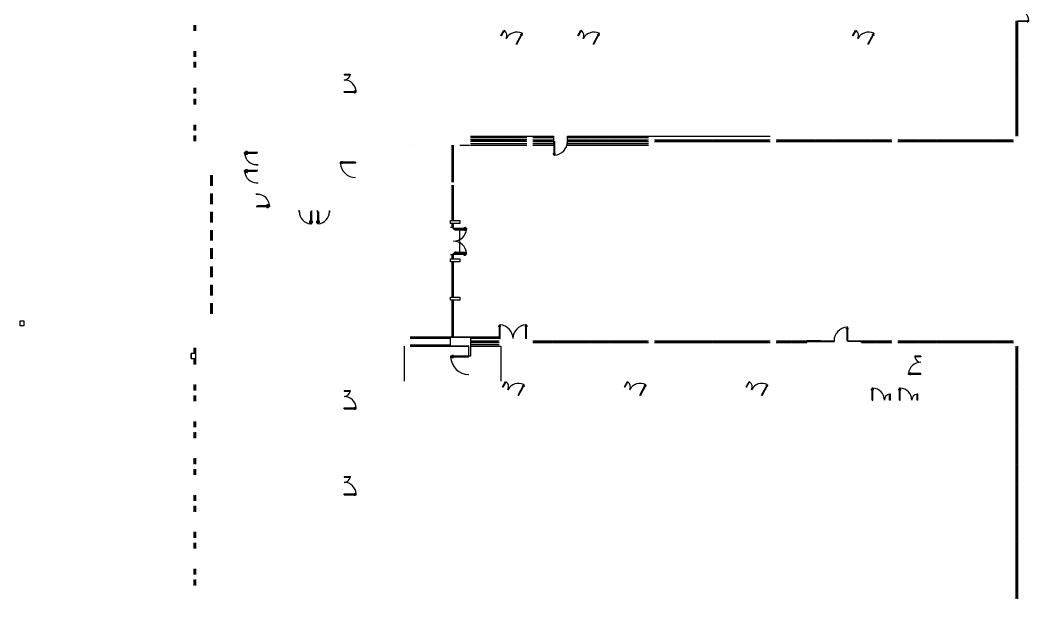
# Model space of a CAD drawing. Header units: millimetres. Extents: x 17501 to 162767, y 66837 to 324015.
# Drawn here: x 95701 to 161987, y 114437 to 152460 of the extents above; entities that cross this region are included whole.
import ezdxf
from ezdxf.lldxf.tags import DXFTag

# ---------------------------------------------------------------- set-up
doc = ezdxf.new("R2010")
doc.units = ezdxf.units.MM
doc.linetypes.add('CONTINUA', pattern=[0])
for name, color, linetype in [('AreaInformatica', 7, 'Continuous'), ('MURI', 7, 'Continuous'), ('serramenti', 4, 'Continuous'), ('Serramenti-Interni', 4, 'Continuous')]:
    doc.layers.add(name, color=color, linetype=linetype)
tags = doc.linetypes.add('NASCOSTA2', pattern=[0.1875, 0.125, -0.0625]).pattern_tags.tags
tags[6:7] = [DXFTag(74, 4), DXFTag(75, 0), DXFTag(340, '0'), DXFTag(46, 0.0), DXFTag(50, 0.0), DXFTag(44, 0.0), DXFTag(45, 0.0)]
tags[4:5] = [DXFTag(74, 4), DXFTag(75, 0), DXFTag(340, '0'), DXFTag(46, 0.0), DXFTag(50, 0.0), DXFTag(44, 0.0), DXFTag(45, 0.0)]

# ---------------------------------------------------------------- blocks, each defined once
blk = doc.blocks.new('porta 85-flat-1')
at = {"layer": 'serramenti', "transparency": 33554687}
for p, q in [((0, 840), (0, 890)), ((60, 840), (0, 840)), ((60, 840), (60, 890)), ((60, 50), (0, 50)), ((0, 50), (0, 0)), ((60, 110), (850, 110)), ((60, 50), (60, 110)), ((60, 50), (850, 50)), ((60, 50), (850, 50)), ((60, 50), (60, 0)), ((676, 170), (766, 170)), ((676, 150), (766, 150)), ((676, 10), (766, 10)), ((776, 110), (776, 140)), ((776, 50), (776, 20)), ((795, 110), (795, 140)), ((795, 50), (795, 20)), ((850, 110), (850, 50)), ((676, -10), (766, -10))]:
    blk.add_line(p, q, dxfattribs=at)
at = {"layer": 'serramenti', "linetype": 'NASCOSTA2', "transparency": 33554687}
blk.add_arc((60, 50), 790, 4.35577, 90, dxfattribs=at)
at = {"layer": 'serramenti', "transparency": 33554687}
for centre, radius, start, end in [((676, 160), 10, 90, 270), ((676, 0), 10, 90, 270), ((766, 140), 30, 0, 90), ((766, 140), 10, 0, 90), ((766, 20), 10, 270, 0), ((766, 20), 30, 270, 0)]:
    blk.add_arc(centre, radius, start, end, dxfattribs=at)
blk = doc.blocks.new('porta 85-flat-2')
at = {"layer": 'serramenti', "transparency": 33554687}
for p, q in [((-676, 10), (-766, 10)), ((-60, -50), (-60, 0)), ((0, -50), (0, 0)), ((-60, -50), (-850, -50)), ((-60, -50), (-850, -50)), ((-850, -110), (-850, -50)), ((-60, -110), (-850, -110)), ((-795, -50), (-795, -20)), ((-795, -110), (-795, -140)), ((-776, -50), (-776, -20)), ((-776, -110), (-776, -140)), ((-676, -10), (-766, -10)), ((-676, -150), (-766, -150)), ((-676, -170), (-766, -170)), ((-60, -50), (-60, -110)), ((-60, -50), (0, -50)), ((-60, -840), (0, -840)), ((-60, -840), (-60, -890)), ((0, -840), (0, -890))]:
    blk.add_line(p, q, dxfattribs=at)
for centre, radius, start, end in [((-766, -20), 30, 90, 180), ((-676, 0), 10, 270, 90), ((-766, -140), 30, 180, 270), ((-766, -20), 10, 90, 180), ((-766, -140), 10, 180, 270), ((-676, -160), 10, 270, 90)]:
    blk.add_arc(centre, radius, start, end, dxfattribs=at)
at = {"layer": 'serramenti', "linetype": 'NASCOSTA2', "transparency": 33554687}
blk.add_arc((-60, -50), 790, 184.35577, 270, dxfattribs=at)
blk = doc.blocks.new('porta 85-flat-3')
at = {"layer": 'serramenti', "transparency": 33554687}
for p, q in [((-676, 10), (-766, 10)), ((-60, -50), (-60, 0)), ((0, -50), (0, 0)), ((-60, -50), (-850, -50)), ((-60, -50), (-850, -50)), ((-850, -110), (-850, -50)), ((-60, -110), (-850, -110)), ((-795, -50), (-795, -20)), ((-795, -110), (-795, -140)), ((-776, -50), (-776, -20)), ((-776, -110), (-776, -140)), ((-676, -10), (-766, -10)), ((-676, -150), (-766, -150)), ((-676, -170), (-766, -170)), ((-60, -50), (-60, -110)), ((-60, -50), (0, -50)), ((-60, -840), (0, -840)), ((-60, -840), (-60, -890)), ((0, -840), (0, -890))]:
    blk.add_line(p, q, dxfattribs=at)
for centre, radius, start, end in [((-766, -20), 30, 90, 180), ((-676, 0), 10, 270, 90), ((-766, -140), 30, 180, 270), ((-766, -20), 10, 90, 180), ((-766, -140), 10, 180, 270), ((-676, -160), 10, 270, 90)]:
    blk.add_arc(centre, radius, start, end, dxfattribs=at)
at = {"layer": 'serramenti', "linetype": 'NASCOSTA2', "transparency": 33554687}
blk.add_arc((-60, -50), 790, 184.35577, 270, dxfattribs=at)
blk = doc.blocks.new('porta 85-flat-4')
at = {"layer": 'serramenti', "transparency": 33554687}
for p, q in [((50, 0), (0, 0)), ((50, -60), (50, 0)), ((840, 0), (890, 0)), ((840, -60), (840, 0)), ((50, -60), (0, -60)), ((50, -60), (50, -850)), ((50, -60), (50, -850)), ((50, -60), (110, -60)), ((110, -60), (110, -850)), ((840, -60), (890, -60)), ((-10, -676), (-10, -766)), ((10, -676), (10, -766)), ((50, -776), (20, -776)), ((50, -795), (20, -795)), ((110, -850), (50, -850)), ((110, -776), (140, -776)), ((110, -795), (140, -795)), ((150, -676), (150, -766)), ((170, -676), (170, -766))]:
    blk.add_line(p, q, dxfattribs=at)
at = {"layer": 'serramenti', "linetype": 'NASCOSTA2', "transparency": 33554687}
blk.add_arc((50, -60), 790, 274.35577, 0, dxfattribs=at)
at = {"layer": 'serramenti', "transparency": 33554687}
for centre, radius, start, end in [((0, -676), 10, 0, 180), ((20, -766), 30, 180, 270), ((20, -766), 10, 180, 270), ((140, -766), 10, 270, 0), ((140, -766), 30, 270, 0), ((160, -676), 10, 0, 180)]:
    blk.add_arc(centre, radius, start, end, dxfattribs=at)
blk = doc.blocks.new('porta 85-flat-5')
at = {"layer": 'serramenti', "transparency": 33554687}
for p, q in [((-840, 0), (-890, 0)), ((-840, -60), (-840, 0)), ((-50, -60), (-50, 0)), ((-50, 0), (0, 0)), ((-840, -60), (-890, -60)), ((-110, -60), (-110, -850)), ((-50, -60), (-110, -60)), ((-50, -60), (-50, -850)), ((-50, -60), (-50, -850)), ((-50, -60), (0, -60)), ((-170, -676), (-170, -766)), ((-150, -676), (-150, -766)), ((-110, -776), (-140, -776)), ((-110, -795), (-140, -795)), ((-110, -850), (-50, -850)), ((-50, -776), (-20, -776)), ((-50, -795), (-20, -795)), ((-10, -676), (-10, -766)), ((10, -676), (10, -766))]:
    blk.add_line(p, q, dxfattribs=at)
at = {"layer": 'serramenti', "linetype": 'NASCOSTA2', "transparency": 33554687}
blk.add_arc((-50, -60), 790, 180, 265.64423, dxfattribs=at)
at = {"layer": 'serramenti', "transparency": 33554687}
for centre, radius, start, end in [((-160, -676), 10, 0, 180), ((-140, -766), 30, 180, 270), ((-140, -766), 10, 180, 270), ((-20, -766), 10, 270, 0), ((-20, -766), 30, 270, 0), ((0, -676), 10, 0, 180)]:
    blk.add_arc(centre, radius, start, end, dxfattribs=at)
blk = doc.blocks.new('porta 120 lab-flat-5')
at = {"layer": 'Serramenti-Interni', "transparency": 33554687}
for p, q in [((-1054, 578), (-856, 925)), ((-1019, 558), (-821, 905)), ((-856, 925), (-821, 905)), ((-37, 20), (342, 725)), ((-1, 2), (377, 707)), ((260, 634), (289, 688)), ((314, 674), (289, 688)), ((377, 707), (342, 725)), ((-1, 2), (-37, 20)), ((346, 587), (375, 642)), ((375, 642), (349, 655))]:
    blk.add_line(p, q, dxfattribs=at)
at = {"layer": 'Serramenti-Interni', "linetype": 'Continuous', "transparency": 33554687}
blk.add_line((-1019, 558), (-1054, 578), dxfattribs=at)
blk.add_arc((-1054, 578), 400, 331.24238, 54.51375, dxfattribs=at)
at = {"layer": 'Serramenti-Interni', "transparency": 33554687}
blk.add_arc((0, 0), 802, 64.78599, 151.73791, dxfattribs=at)
blk = doc.blocks.new('porta 120 lab-flat-6')
at = {"layer": 'Serramenti-Interni', "transparency": 33554687}
for p, q in [((-1054, 578), (-856, 925)), ((-1019, 558), (-821, 905)), ((-856, 925), (-821, 905)), ((-37, 20), (342, 725)), ((-1, 2), (377, 707)), ((260, 634), (289, 688)), ((314, 674), (289, 688)), ((377, 707), (342, 725)), ((-1, 2), (-37, 20)), ((346, 587), (375, 642)), ((375, 642), (349, 655))]:
    blk.add_line(p, q, dxfattribs=at)
at = {"layer": 'Serramenti-Interni', "linetype": 'Continuous', "transparency": 33554687}
blk.add_line((-1019, 558), (-1054, 578), dxfattribs=at)
blk.add_arc((-1054, 578), 400, 331.24238, 54.51375, dxfattribs=at)
at = {"layer": 'Serramenti-Interni', "transparency": 33554687}
blk.add_arc((0, 0), 802, 64.78599, 151.73791, dxfattribs=at)
blk = doc.blocks.new('porta 120 lab-flat-7')
at = {"layer": 'Serramenti-Interni', "transparency": 33554687}
for p, q in [((-1054, 578), (-856, 925)), ((-1019, 558), (-821, 905)), ((-856, 925), (-821, 905)), ((-37, 20), (342, 725)), ((-1, 2), (377, 707)), ((260, 634), (289, 688)), ((314, 674), (289, 688)), ((377, 707), (342, 725)), ((-1, 2), (-37, 20)), ((346, 587), (375, 642)), ((375, 642), (349, 655))]:
    blk.add_line(p, q, dxfattribs=at)
at = {"layer": 'Serramenti-Interni', "linetype": 'Continuous', "transparency": 33554687}
blk.add_line((-1019, 558), (-1054, 578), dxfattribs=at)
blk.add_arc((-1054, 578), 400, 331.24238, 54.51375, dxfattribs=at)
at = {"layer": 'Serramenti-Interni', "transparency": 33554687}
blk.add_arc((0, 0), 802, 64.78599, 151.73791, dxfattribs=at)
blk = doc.blocks.new('porta 180-flat-2')
at = {"layer": 'serramenti', "transparency": 33554687}
for p, q in [((-60, -50), (-60, 0)), ((0, -50), (0, 0)), ((679, 10), (769, 10)), ((0, -50), (-60, -50)), ((0, -50), (850, -50)), ((0, -50), (850, -50)), ((0, -50), (0, -110)), ((0, -110), (850, -110)), ((64, -110), (64, -140)), ((84, -110), (84, -140)), ((184, -150), (94, -150)), ((184, -170), (94, -170)), ((679, -150), (184, -150)), ((679, -170), (184, -170)), ((679, -10), (769, -10)), ((679, -150), (769, -150)), ((679, -170), (769, -170)), ((779, -50), (779, -20)), ((779, -110), (779, -140)), ((798, -50), (798, -20)), ((798, -110), (798, -140)), ((850, -50), (850, -110)), ((-60, -1750), (-60, -1800)), ((0, -1750), (-60, -1750)), ((0, -1690), (850, -1690)), ((0, -1750), (0, -1690)), ((0, -1750), (850, -1750)), ((0, -1750), (0, -1800)), ((0, -1750), (850, -1750)), ((52, -1690), (52, -1660)), ((71, -1690), (71, -1660)), ((171, -1630), (81, -1630)), ((171, -1650), (81, -1650)), ((171, -1630), (769, -1630)), ((171, -1650), (769, -1650)), ((679, -1790), (769, -1790)), ((679, -1810), (769, -1810)), ((779, -1690), (779, -1660)), ((779, -1750), (779, -1780)), ((798, -1690), (798, -1660)), ((798, -1750), (798, -1780)), ((850, -1750), (850, -1690))]:
    blk.add_line(p, q, dxfattribs=at)
for centre, radius, start, end in [((679, 0), 10, 90, 270), ((769, -20), 30, 0, 90), ((94, -140), 30, 180, 270), ((94, -140), 10, 180, 270), ((769, -20), 10, 0, 90), ((769, -140), 30, 270, 0), ((769, -140), 10, 270, 0), ((81, -1660), 30, 90, 180), ((81, -1660), 10, 90, 180), ((679, -1800), 10, 90, 270), ((769, -1660), 30, 0, 90), ((769, -1660), 10, 0, 90), ((769, -1780), 10, 270, 0), ((769, -1780), 30, 270, 0)]:
    blk.add_arc(centre, radius, start, end, dxfattribs=at)
at = {"layer": 'serramenti', "linetype": 'NASCOSTA2', "transparency": 33554687}
for centre, start, end in [((0, -50), 270, 355.95223), ((0, -1750), 4.04777, 90)]:
    blk.add_arc(centre, 850, start, end, dxfattribs=at)
blk = doc.blocks.new('porta 120 2 ante-flat-1')
at = {"layer": 'Serramenti-Interni', "transparency": 33554687}
for p, q in [((-36, 654), (-36, 731)), ((-36, 731), (0, 731)), ((0, 804), (50, 804)), ((0, 0), (0, 804)), ((50, 0), (50, 804)), ((50, 731), (86, 731)), ((86, 654), (86, 731)), ((0, 0), (50, 0)), ((1150, 0), (1150, 398)), ((1200, 0), (1150, 0)), ((1200, 0), (1200, 398))]:
    blk.add_line(p, q, dxfattribs=at)
at = {"layer": 'Serramenti-Interni', "linetype": 'Continuous', "transparency": 33554687}
blk.add_line((1200, 398), (1150, 398), dxfattribs=at)
for centre, radius, start, end in [((0, 0), 804, 0, 86.43263), ((1202, 0), 398, 97.47547, 179.9828)]:
    blk.add_arc(centre, radius, start, end, dxfattribs=at)
blk = doc.blocks.new('porta 120 2 ante-flat-2')
at = {"layer": 'Serramenti-Interni', "transparency": 33554687}
for p, q in [((-36, 654), (-36, 731)), ((-36, 731), (0, 731)), ((0, 804), (50, 804)), ((0, 0), (0, 804)), ((50, 0), (50, 804)), ((50, 731), (86, 731)), ((86, 654), (86, 731)), ((0, 0), (50, 0)), ((1150, 0), (1150, 398)), ((1200, 0), (1150, 0)), ((1200, 0), (1200, 398))]:
    blk.add_line(p, q, dxfattribs=at)
at = {"layer": 'Serramenti-Interni', "linetype": 'Continuous', "transparency": 33554687}
blk.add_line((1200, 398), (1150, 398), dxfattribs=at)
for centre, radius, start, end in [((0, 0), 804, 0, 86.43263), ((1202, 0), 398, 97.47547, 179.9828)]:
    blk.add_arc(centre, radius, start, end, dxfattribs=at)
blk = doc.blocks.new('porta 120 2 ante-flat-3')
at = {"layer": 'Serramenti-Interni', "transparency": 33554687}
for p, q in [((0, 1200), (-398, 1200)), ((0, 1150), (-398, 1150)), ((0, 1200), (0, 1150)), ((0, 50), (-804, 50)), ((-804, 0), (-804, 50)), ((0, 0), (-804, 0)), ((-654, 86), (-731, 86)), ((-731, 50), (-731, 86)), ((-731, -36), (-731, 0)), ((0, 0), (0, 50)), ((-654, -36), (-731, -36))]:
    blk.add_line(p, q, dxfattribs=at)
at = {"layer": 'Serramenti-Interni', "linetype": 'Continuous', "transparency": 33554687}
blk.add_line((-398, 1200), (-398, 1150), dxfattribs=at)
for centre, radius, start, end in [((0, 0), 804, 90, 176.43263), ((0, 1202), 398, 187.47547, 269.9828)]:
    blk.add_arc(centre, radius, start, end, dxfattribs=at)
blk = doc.blocks.new('porta 120 2 ante-flat-7')
at = {"layer": 'Serramenti-Interni', "transparency": 33554687}
for p, q in [((0, 1200), (398, 1200)), ((0, 1200), (0, 1150)), ((0, 1150), (398, 1150)), ((0, 50), (804, 50)), ((0, 0), (0, 50)), ((0, 0), (804, 0)), ((654, 86), (731, 86)), ((731, 50), (731, 86)), ((731, -36), (731, 0)), ((804, 0), (804, 50)), ((654, -36), (731, -36))]:
    blk.add_line(p, q, dxfattribs=at)
at = {"layer": 'Serramenti-Interni', "linetype": 'Continuous', "transparency": 33554687}
blk.add_line((398, 1200), (398, 1150), dxfattribs=at)
for centre, radius, start, end in [((0, 1202), 398, 270.0172, 352.52453), ((0, 0), 804, 3.56737, 90)]:
    blk.add_arc(centre, radius, start, end, dxfattribs=at)
blk = doc.blocks.new('porta 120 2 ante-flat-8')
at = {"layer": 'Serramenti-Interni', "transparency": 33554687}
for p, q in [((0, 1200), (398, 1200)), ((0, 1200), (0, 1150)), ((0, 1150), (398, 1150)), ((0, 50), (804, 50)), ((0, 0), (0, 50)), ((0, 0), (804, 0)), ((654, 86), (731, 86)), ((731, 50), (731, 86)), ((731, -36), (731, 0)), ((804, 0), (804, 50)), ((654, -36), (731, -36))]:
    blk.add_line(p, q, dxfattribs=at)
at = {"layer": 'Serramenti-Interni', "linetype": 'Continuous', "transparency": 33554687}
blk.add_line((398, 1200), (398, 1150), dxfattribs=at)
for centre, radius, start, end in [((0, 1202), 398, 270.0172, 352.52453), ((0, 0), 804, 3.56737, 90)]:
    blk.add_arc(centre, radius, start, end, dxfattribs=at)
blk = doc.blocks.new('porta 120 2 ante-flat-9')
at = {"layer": 'Serramenti-Interni', "transparency": 33554687}
for p, q in [((0, 1200), (398, 1200)), ((0, 1200), (0, 1150)), ((0, 1150), (398, 1150)), ((0, 50), (804, 50)), ((0, 0), (0, 50)), ((0, 0), (804, 0)), ((654, 86), (731, 86)), ((731, 50), (731, 86)), ((731, -36), (731, 0)), ((804, 0), (804, 50)), ((654, -36), (731, -36))]:
    blk.add_line(p, q, dxfattribs=at)
at = {"layer": 'Serramenti-Interni', "linetype": 'Continuous', "transparency": 33554687}
blk.add_line((398, 1200), (398, 1150), dxfattribs=at)
for centre, radius, start, end in [((0, 1202), 398, 270.0172, 352.52453), ((0, 0), 804, 3.56737, 90)]:
    blk.add_arc(centre, radius, start, end, dxfattribs=at)
blk = doc.blocks.new('porta 120 lab-flat-14')
at = {"layer": 'Serramenti-Interni', "transparency": 33554687}
for p, q in [((-1054, 578), (-856, 925)), ((-1019, 558), (-821, 905)), ((-856, 925), (-821, 905)), ((-37, 20), (342, 725)), ((-1, 2), (377, 707)), ((260, 634), (289, 688)), ((314, 674), (289, 688)), ((377, 707), (342, 725)), ((-1, 2), (-37, 20)), ((346, 587), (375, 642)), ((375, 642), (349, 655))]:
    blk.add_line(p, q, dxfattribs=at)
at = {"layer": 'Serramenti-Interni', "linetype": 'Continuous', "transparency": 33554687}
blk.add_line((-1019, 558), (-1054, 578), dxfattribs=at)
blk.add_arc((-1054, 578), 400, 331.24238, 54.51375, dxfattribs=at)
at = {"layer": 'Serramenti-Interni', "transparency": 33554687}
blk.add_arc((0, 0), 802, 64.78599, 151.73791, dxfattribs=at)
blk = doc.blocks.new('porta 120 lab-flat-15')
at = {"layer": 'Serramenti-Interni', "transparency": 33554687}
for p, q in [((-1054, 578), (-856, 925)), ((-1019, 558), (-821, 905)), ((-856, 925), (-821, 905)), ((-37, 20), (342, 725)), ((-1, 2), (377, 707)), ((260, 634), (289, 688)), ((314, 674), (289, 688)), ((377, 707), (342, 725)), ((-1, 2), (-37, 20)), ((346, 587), (375, 642)), ((375, 642), (349, 655))]:
    blk.add_line(p, q, dxfattribs=at)
at = {"layer": 'Serramenti-Interni', "linetype": 'Continuous', "transparency": 33554687}
blk.add_line((-1019, 558), (-1054, 578), dxfattribs=at)
blk.add_arc((-1054, 578), 400, 331.24238, 54.51375, dxfattribs=at)
at = {"layer": 'Serramenti-Interni', "transparency": 33554687}
blk.add_arc((0, 0), 802, 64.78599, 151.73791, dxfattribs=at)
blk = doc.blocks.new('porta 120 lab-flat-16')
at = {"layer": 'Serramenti-Interni', "transparency": 33554687}
for p, q in [((-1054, 578), (-856, 925)), ((-1019, 558), (-821, 905)), ((-856, 925), (-821, 905)), ((-37, 20), (342, 725)), ((-1, 2), (377, 707)), ((260, 634), (289, 688)), ((314, 674), (289, 688)), ((377, 707), (342, 725)), ((-1, 2), (-37, 20)), ((346, 587), (375, 642)), ((375, 642), (349, 655))]:
    blk.add_line(p, q, dxfattribs=at)
at = {"layer": 'Serramenti-Interni', "linetype": 'Continuous', "transparency": 33554687}
blk.add_line((-1019, 558), (-1054, 578), dxfattribs=at)
blk.add_arc((-1054, 578), 400, 331.24238, 54.51375, dxfattribs=at)
at = {"layer": 'Serramenti-Interni', "transparency": 33554687}
blk.add_arc((0, 0), 802, 64.78599, 151.73791, dxfattribs=at)

msp = doc.modelspace()

# ---------------------------------------------------------------- linework, layer by layer
at = {"layer": 'AreaInformatica', "linetype": 'NASCOSTA2', "transparency": 33554687}
for p, q in [((128988, 144737), (125285, 144737)), ((130771, 144737), (129388, 144737)), ((136988, 144737), (131666, 144737)), ((128988, 144337), (125285, 144337)), ((130771, 144337), (129388, 144337)), ((136988, 144337), (131656, 144337)), ((127235, 131537), (125285, 131537)), ((127188, 131137), (125285, 131137))]:
    msp.add_line(p, q, dxfattribs=at)
at = {"layer": 'AreaInformatica', "linetype": 'Continuous', "transparency": 33554687}
for p, q in [((125288, 144837), (130771, 144837)), ((130771, 144237), (130771, 144837)), ((131666, 144235), (131666, 144837)), ((131666, 144837), (144988, 144837)), ((121338, 144237), (121338, 144237)), ((125288, 144237), (128988, 144237)), ((129388, 144237), (130771, 144237)), ((131633, 144237), (136988, 144237)), ((124188, 138837), (123988, 138837)), ((124588, 137082), (124588, 138792)), ((124188, 137037), (123988, 137037)), ((127235, 131637), (121338, 131637)), ((123988, 131537), (121338, 131537)), ((121338, 131137), (123988, 131137)), ((121338, 131037), (125188, 131037))]:
    msp.add_line(p, q, dxfattribs=at)
at = {"layer": 'AreaInformatica', "transparency": 33554687}
for p, q in [((125221, 144235), (124588, 144235)), ((125221, 144235), (125221, 144237)), ((125381, 144235), (125381, 144237)), ((127061, 144235), (127061, 144237)), ((127701, 144235), (127061, 144235)), ((127702, 144237), (127701, 144235)), ((127862, 144237), (127861, 144235)), ((128988, 144235), (127861, 144235)), ((131701, 144235), (131632, 144235)), ((131702, 144237), (131701, 144235)), ((131862, 144237), (131861, 144235)), ((133221, 144235), (131861, 144235)), ((133221, 144235), (133221, 144237)), ((133381, 144235), (133381, 144237))]:
    msp.add_line(p, q, dxfattribs=at)
at = {"layer": 'AreaInformatica', "linetype": 'CONTINUA', "transparency": 33554687}
for p, q in [((120938, 131037), (120938, 128737)), ((123988, 131037), (123988, 131037))]:
    msp.add_line(p, q, dxfattribs=at)
at = {"layer": 'AreaInformatica', "linetype": 'Continuous', "transparency": 33554687}
for points in [[(123988, 139297), (124588, 139297), (124588, 139097), (123988, 139097)], [(123988, 136777), (124588, 136777), (124588, 136577), (123988, 136577)], [(123988, 134257), (124588, 134257), (124588, 134057), (123988, 134057)], [(125288, 131037), (125288, 130387), (125188, 130387), (125188, 131037), (123988, 131037), (123988, 131637), (125288, 131637), (125288, 131037)], [(106938, 130221), (106938, 130551), (106938, 130221), (107238, 130221), (107238, 130551), (106938, 130551)]]:
    msp.add_lwpolyline(points, close=True, dxfattribs=at)
at = {"layer": 'AreaInformatica', "linetype": 'CONTINUA', "transparency": 33554687}
msp.add_lwpolyline([(125288, 131037), (127292, 131037), (127292, 128737)], dxfattribs=at)
at = {"layer": 'MURI'}
msp.add_line((154888, 131287, -1798), (154988, 131287, -1798), dxfattribs=at)
at = {"layer": 'MURI', "linetype": 'CONTINUA', "transparency": 33554687}
msp.add_lwpolyline([(95951, 132712), (95951, 132373), (95701, 132373), (95701, 132712)], close=True, dxfattribs=at)
at = {"layer": 'serramenti', "linetype": 'Continuous', "transparency": 33554687}
for p, q in [((107138, 151762, -899), (107138, 152142, -899)), ((107138, 152092, -899), (107238, 152092, -899)), ((107138, 151812, -899), (107238, 151812, -899)), ((107188, 151812, -899), (107188, 152092, -899)), ((107238, 151762, -899), (107238, 152142, -899)), ((161138, 152387, -899), (161238, 152387, -899)), ((161138, 152387, -899), (161138, 144837, -899)), ((161138, 152287, -899), (161238, 152287, -899)), ((161188, 151154, -899), (161188, 152287, -899)), ((161238, 152387, -899), (161238, 144837, -899)), ((161138, 151154, -899), (161238, 151154, -899)), ((161138, 151054, -899), (161238, 151054, -899)), ((161188, 149920, -899), (161188, 151054, -899)), ((107138, 150052, -899), (107138, 150432, -899)), ((107138, 150382, -899), (107238, 150382, -899)), ((107138, 150102, -899), (107238, 150102, -899)), ((107188, 150102, -899), (107188, 150382, -899)), ((107238, 150052, -899), (107238, 150432, -899)), ((161138, 149920, -899), (161238, 149920, -899)), ((161138, 149820, -899), (161238, 149820, -899)), ((161188, 148687, -899), (161188, 149820, -899)), ((107138, 149342, -899), (107138, 149722, -899)), ((107138, 149672, -899), (107238, 149672, -899)), ((107138, 149392, -899), (107238, 149392, -899)), ((107188, 149392, -899), (107188, 149672, -899)), ((107238, 149342, -899), (107238, 149722, -899)), ((161138, 148687, -899), (161238, 148687, -899)), ((161138, 148587, -899), (161238, 148587, -899)), ((161188, 147454, -899), (161188, 148587, -899)), ((107138, 147632, -899), (107138, 148012, -899)), ((107138, 147962, -899), (107238, 147962, -899)), ((107188, 147682, -899), (107188, 147962, -899)), ((107238, 147632, -899), (107238, 148012, -899)), ((107138, 147682, -899), (107238, 147682, -899)), ((107138, 146922, -899), (107138, 147302, -899)), ((107138, 147252, -899), (107238, 147252, -899)), ((107188, 146972, -899), (107188, 147252, -899)), ((107238, 146922, -899), (107238, 147302, -899)), ((161138, 147454, -899), (161238, 147454, -899)), ((161138, 147354, -899), (161238, 147354, -899)), ((161188, 146220, -899), (161188, 147354, -899)), ((107138, 146972, -899), (107238, 146972, -899)), ((161138, 146220, -899), (161238, 146220, -899)), ((161138, 146120, -899), (161238, 146120, -899)), ((161188, 144937, -899), (161188, 146120, -899)), ((107138, 145212, -899), (107138, 145592, -899)), ((107138, 145542, -899), (107238, 145542, -899)), ((107138, 145262, -899), (107238, 145262, -899)), ((107188, 145262, -899), (107188, 145542, -899)), ((107238, 145212, -899), (107238, 145592, -899)), ((107138, 144502, -899), (107138, 144882, -899)), ((107138, 144832, -899), (107238, 144832, -899)), ((107138, 144552, -899), (107238, 144552, -899)), ((107188, 144552, -899), (107188, 144832, -899)), ((107238, 144502, -899), (107238, 144882, -899)), ((128988, 144587, -899), (125288, 144587, -899)), ((125388, 144587, -899), (125388, 144487, -899)), ((126471, 144537, -899), (125388, 144537, -899)), ((126471, 144487, -899), (126471, 144587, -899)), ((126571, 144487, -899), (126571, 144587, -899)), ((127704, 144537, -899), (126571, 144537, -899)), ((127704, 144487, -899), (127704, 144587, -899)), ((127804, 144487, -899), (127804, 144587, -899)), ((128888, 144537, -899), (127804, 144537, -899)), ((128888, 144487, -899), (128888, 144587, -899)), ((129388, 144587, -899), (130771, 144587, -899)), ((129488, 144487, -899), (129488, 144587, -899)), ((130671, 144537, -899), (129488, 144537, -899)), ((130671, 144487, -899), (130671, 144587, -899)), ((130771, 144487, -899), (130771, 144587, -899)), ((131668, 144587, -899), (136988, 144587, -899)), ((131668, 144487, -899), (131668, 144587, -899)), ((131904, 144537, -899), (131668, 144537, -899)), ((131904, 144487, -899), (131904, 144587, -899)), ((132004, 144487, -899), (132004, 144587, -899)), ((133138, 144537, -899), (132004, 144537, -899)), ((133138, 144487, -899), (133138, 144587, -899)), ((133238, 144487, -899), (133238, 144587, -899)), ((134371, 144537, -899), (133238, 144537, -899)), ((134371, 144487, -899), (134371, 144587, -899)), ((134471, 144487, -899), (134471, 144587, -899)), ((135604, 144537, -899), (134471, 144537, -899)), ((135604, 144487, -899), (135604, 144587, -899)), ((135704, 144487, -899), (135704, 144587, -899)), ((136888, 144537, -899), (135704, 144537, -899)), ((136888, 144487, -899), (136888, 144587, -899)), ((137388, 144587, -899), (144988, 144587, -899)), ((137488, 144487, -899), (137488, 144587, -899)), ((138671, 144537, -899), (137488, 144537, -899)), ((138671, 144487, -899), (138671, 144587, -899)), ((138771, 144487, -899), (138771, 144587, -899)), ((139904, 144537, -899), (138771, 144537, -899)), ((139904, 144487, -899), (139904, 144587, -899)), ((140004, 144487, -899), (140004, 144587, -899)), ((141138, 144537, -899), (140004, 144537, -899)), ((141138, 144487, -899), (141138, 144587, -899)), ((141238, 144487, -899), (141238, 144587, -899)), ((142371, 144537, -899), (141238, 144537, -899)), ((142371, 144487, -899), (142371, 144587, -899)), ((142471, 144487, -899), (142471, 144587, -899)), ((143604, 144537, -899), (142471, 144537, -899)), ((143604, 144487, -899), (143604, 144587, -899)), ((143704, 144487, -899), (143704, 144587, -899)), ((144888, 144537, -899), (143704, 144537, -899)), ((144888, 144487, -899), (144888, 144587, -899)), ((145388, 144587, -899), (152988, 144587, -899)), ((145488, 144487, -899), (145488, 144587, -899)), ((146671, 144537, -899), (145488, 144537, -899)), ((146671, 144487, -899), (146671, 144587, -899)), ((146771, 144487, -899), (146771, 144587, -899)), ((147904, 144537, -899), (146771, 144537, -899)), ((147904, 144487, -899), (147904, 144587, -899)), ((148004, 144487, -899), (148004, 144587, -899)), ((149138, 144537, -899), (148004, 144537, -899)), ((149138, 144487, -899), (149138, 144587, -899)), ((149238, 144487, -899), (149238, 144587, -899)), ((150371, 144537, -899), (149238, 144537, -899)), ((150371, 144487, -899), (150371, 144587, -899)), ((150471, 144487, -899), (150471, 144587, -899)), ((151604, 144537, -899), (150471, 144537, -899)), ((151604, 144487, -899), (151604, 144587, -899)), ((151704, 144487, -899), (151704, 144587, -899)), ((152888, 144537, -899), (151704, 144537, -899)), ((152888, 144487, -899), (152888, 144587, -899)), ((153388, 144587, -899), (160988, 144587, -899)), ((153488, 144487, -899), (153488, 144587, -899)), ((154671, 144537, -899), (153488, 144537, -899)), ((154671, 144487, -899), (154671, 144587, -899)), ((154771, 144487, -899), (154771, 144587, -899)), ((155904, 144537, -899), (154771, 144537, -899)), ((155904, 144487, -899), (155904, 144587, -899)), ((156004, 144487, -899), (156004, 144587, -899)), ((157138, 144537, -899), (156004, 144537, -899)), ((157138, 144487, -899), (157138, 144587, -899)), ((157238, 144487, -899), (157238, 144587, -899)), ((158371, 144537, -899), (157238, 144537, -899)), ((158371, 144487, -899), (158371, 144587, -899)), ((158471, 144487, -899), (158471, 144587, -899)), ((159604, 144537, -899), (158471, 144537, -899)), ((159604, 144487, -899), (159604, 144587, -899)), ((159704, 144487, -899), (159704, 144587, -899)), ((160888, 144537, -899), (159704, 144537, -899)), ((160888, 144487, -899), (160888, 144587, -899)), ((161138, 144937, -899), (161238, 144937, -899)), ((124088, 141817, -899), (124088, 144237, -899)), ((124188, 144137, -899), (124088, 144137, -899)), ((124138, 141917, -899), (124138, 144137, -899)), ((124188, 141817, -899), (124188, 144237, -899)), ((128988, 144487, -899), (125288, 144487, -899)), ((129388, 144487, -899), (130771, 144487, -899)), ((131669, 144487, -899), (136988, 144487, -899)), ((137388, 144487, -899), (144988, 144487, -899)), ((145388, 144487, -899), (152988, 144487, -899)), ((153388, 144487, -899), (160988, 144487, -899)), ((108238, 141572, -899), (108238, 142272, -899)), ((108238, 142222, -899), (108338, 142222, -899)), ((108288, 141622, -899), (108288, 142222, -899)), ((108338, 141572, -899), (108338, 142272, -899)), ((124188, 141917, -899), (124088, 141917, -899)), ((108238, 141622, -899), (108338, 141622, -899)), ((124088, 139297, -899), (124088, 141617, -899)), ((124188, 141517, -899), (124088, 141517, -899)), ((124138, 139397, -899), (124138, 141517, -899)), ((124188, 139297, -899), (124188, 141617, -899)), ((108238, 140372, -899), (108238, 141072, -899)), ((108238, 141022, -899), (108338, 141022, -899)), ((108288, 140422, -899), (108288, 141022, -899)), ((108338, 140372, -899), (108338, 141072, -899)), ((108238, 140422, -899), (108338, 140422, -899)), ((108238, 139172, -899), (108238, 139872, -899)), ((108338, 139172, -899), (108338, 139872, -899)), ((108238, 139822, -899), (108338, 139822, -899)), ((108238, 139222, -899), (108338, 139222, -899)), ((108288, 139222, -899), (108288, 139822, -899)), ((124088, 139397, -899), (124188, 139397, -899)), ((108238, 137972, -899), (108238, 138672, -899)), ((108238, 138622, -899), (108338, 138622, -899)), ((108288, 138022, -899), (108288, 138622, -899)), ((108338, 137972, -899), (108338, 138672, -899)), ((124088, 138837, -899), (124088, 139097, -899)), ((124188, 138997, -899), (124088, 138997, -899)), ((124138, 138837, -899), (124138, 138997, -899)), ((124188, 138837, -899), (124188, 139097, -899)), ((108238, 138022, -899), (108338, 138022, -899)), ((108238, 136772, -899), (108238, 137472, -899)), ((108238, 137422, -899), (108338, 137422, -899)), ((108288, 136822, -899), (108288, 137422, -899)), ((108338, 136772, -899), (108338, 137472, -899)), ((108238, 136822, -899), (108338, 136822, -899)), ((124088, 136777, -899), (124088, 137037, -899)), ((124088, 136877, -899), (124188, 136877, -899)), ((124088, 134257, -899), (124088, 136577, -899)), ((124138, 136877, -899), (124138, 137037, -899)), ((124188, 136777, -899), (124188, 137037, -899)), ((124188, 134257, -899), (124188, 136577, -899)), ((108238, 135572, -899), (108238, 136272, -899)), ((108238, 136222, -899), (108338, 136222, -899)), ((108288, 135622, -899), (108288, 136222, -899)), ((108338, 135572, -899), (108338, 136272, -899)), ((124188, 136477, -899), (124088, 136477, -899)), ((124138, 134357, -899), (124138, 136477, -899)), ((108238, 135622, -899), (108338, 135622, -899)), ((108238, 134372, -899), (108238, 135072, -899)), ((108238, 135022, -899), (108338, 135022, -899)), ((108288, 134422, -899), (108288, 135022, -899)), ((108338, 134372, -899), (108338, 135072, -899)), ((108238, 134422, -899), (108338, 134422, -899)), ((124088, 134357, -899), (124188, 134357, -899)), ((124088, 131637, -899), (124088, 134057, -899)), ((124188, 133957, -899), (124088, 133957, -899)), ((124138, 131737, -899), (124138, 133957, -899)), ((124188, 131637, -899), (124188, 134057, -899)), ((108238, 133172, -899), (108238, 133872, -899)), ((108238, 133822, -899), (108338, 133822, -899)), ((108288, 133222, -899), (108288, 133822, -899)), ((108338, 133172, -899), (108338, 133872, -899)), ((108238, 133222, -899), (108338, 133222, -899)), ((124188, 131737, -899), (124088, 131737, -899)), ((125288, 131387, -899), (127188, 131387, -899)), ((125288, 131287, -899), (127188, 131287, -899)), ((125388, 131387, -899), (125388, 131287, -899)), ((125388, 131337, -899), (126188, 131337, -899)), ((126188, 131287, -899), (126188, 131387, -899)), ((126288, 131287, -899), (126288, 131387, -899)), ((126288, 131337, -899), (127088, 131337, -899)), ((127088, 131287, -899), (127088, 131387, -899)), ((128079, 131637, -899), (128093, 131637, -899)), ((128985, 131637, -899), (128988, 131637, -899)), ((129388, 131387, -899), (136988, 131387, -899)), ((129388, 131287, -899), (136988, 131287, -899)), ((129488, 131287, -899), (129488, 131387, -899)), ((130671, 131337, -899), (129488, 131337, -899)), ((130671, 131287, -899), (130671, 131387, -899)), ((130771, 131287, -899), (130771, 131387, -899)), ((131904, 131337, -899), (130771, 131337, -899)), ((131904, 131287, -899), (131904, 131387, -899)), ((132004, 131287, -899), (132004, 131387, -899)), ((133138, 131337, -899), (132004, 131337, -899)), ((133138, 131287, -899), (133138, 131387, -899)), ((133238, 131287, -899), (133238, 131387, -899)), ((134371, 131337, -899), (133238, 131337, -899)), ((134371, 131287, -899), (134371, 131387, -899)), ((134471, 131287, -899), (134471, 131387, -899)), ((135604, 131337, -899), (134471, 131337, -899)), ((135604, 131287, -899), (135604, 131387, -899)), ((135704, 131287, -899), (135704, 131387, -899)), ((136888, 131337, -899), (135704, 131337, -899)), ((136888, 131287, -899), (136888, 131387, -899)), ((137388, 131387, -899), (144988, 131387, -899)), ((137388, 131287, -899), (144988, 131287, -899)), ((137488, 131287, -899), (137488, 131387, -899)), ((138671, 131337, -899), (137488, 131337, -899)), ((138671, 131287, -899), (138671, 131387, -899)), ((138771, 131287, -899), (138771, 131387, -899)), ((139904, 131337, -899), (138771, 131337, -899)), ((139904, 131287, -899), (139904, 131387, -899)), ((140004, 131287, -899), (140004, 131387, -899)), ((141138, 131337, -899), (140004, 131337, -899)), ((141138, 131287, -899), (141138, 131387, -899)), ((141238, 131287, -899), (141238, 131387, -899)), ((142371, 131337, -899), (141238, 131337, -899)), ((142371, 131287, -899), (142371, 131387, -899)), ((142471, 131287, -899), (142471, 131387, -899)), ((143604, 131337, -899), (142471, 131337, -899)), ((143604, 131287, -899), (143604, 131387, -899)), ((143704, 131287, -899), (143704, 131387, -899)), ((144888, 131337, -899), (143704, 131337, -899)), ((144888, 131287, -899), (144888, 131387, -899)), ((145388, 131387, -899), (147388, 131387, -899)), ((145388, 131287, -899), (147388, 131287, -899)), ((145488, 131287, -899), (145488, 131387, -899)), ((146377, 131337, -899), (145488, 131337, -899)), ((146377, 131287, -899), (146377, 131387, -899)), ((146477, 131287, -899), (146477, 131387, -899)), ((147288, 131337, -899), (146477, 131337, -899)), ((147288, 131287, -899), (147288, 131387, -899)), ((147388, 131287, -899), (147388, 131387, -899)), ((150988, 131387, -899), (152988, 131387, -899)), ((150988, 131287, -899), (150988, 131387, -899)), ((150988, 131287, -899), (152988, 131287, -899)), ((151088, 131287, -899), (151088, 131387, -899)), ((151959, 131337, -899), (151088, 131337, -899)), ((151959, 131287, -899), (151959, 131387, -899)), ((152059, 131287, -899), (152059, 131387, -899)), ((152888, 131337, -899), (152059, 131337, -899)), ((152888, 131287, -899), (152888, 131387, -899)), ((153388, 131387, -899), (160988, 131387, -899)), ((153388, 131287, -899), (160988, 131287, -899)), ((153488, 131287, -899), (153488, 131387, -899)), ((154671, 131337, -899), (153488, 131337, -899)), ((154671, 131287, -899), (154671, 131387, -899)), ((154771, 131287, -899), (154771, 131387, -899)), ((155904, 131337, -899), (154771, 131337, -899)), ((155904, 131287, -899), (155904, 131387, -899)), ((156004, 131287, -899), (156004, 131387, -899)), ((157138, 131337, -899), (156004, 131337, -899)), ((157138, 131287, -899), (157138, 131387, -899)), ((157238, 131287, -899), (157238, 131387, -899)), ((158371, 131337, -899), (157238, 131337, -899)), ((158371, 131287, -899), (158371, 131387, -899)), ((158471, 131287, -899), (158471, 131387, -899)), ((159604, 131337, -899), (158471, 131337, -899)), ((159604, 131287, -899), (159604, 131387, -899)), ((159704, 131287, -899), (159704, 131387, -899)), ((160888, 131337, -899), (159704, 131337, -899)), ((160888, 131287, -899), (160888, 131387, -899)), ((107138, 130551, -899), (107138, 130931, -899)), ((107138, 130881, -899), (107238, 130881, -899)), ((107138, 130601, -899), (107238, 130601, -899)), ((107188, 130601, -899), (107188, 130881, -899)), ((107238, 130551, -899), (107238, 130931, -899)), ((161138, 131037, -899), (161138, 114437, -899)), ((161138, 130920, -899), (161238, 130920, -899)), ((161188, 129737, -899), (161188, 130920, -899)), ((161238, 131037, -899), (161238, 114437, -899)), ((107138, 129841, -899), (107138, 130221, -899)), ((107138, 130171, -899), (107238, 130171, -899)), ((107188, 129891, -899), (107188, 130171, -899)), ((107238, 129841, -899), (107238, 130221, -899)), ((107138, 129891, -899), (107238, 129891, -899)), ((161138, 129737, -899), (161238, 129737, -899)), ((161138, 129637, -899), (161238, 129637, -899)), ((161188, 128454, -899), (161188, 129637, -899)), ((107138, 128131, -899), (107138, 128511, -899)), ((107138, 128461, -899), (107238, 128461, -899)), ((107138, 128181, -899), (107238, 128181, -899)), ((107188, 128181, -899), (107188, 128461, -899)), ((107238, 128131, -899), (107238, 128511, -899)), ((161138, 128454, -899), (161238, 128454, -899)), ((161138, 128354, -899), (161238, 128354, -899)), ((161188, 127170, -899), (161188, 128354, -899)), ((107138, 127421, -899), (107138, 127801, -899)), ((107138, 127751, -899), (107238, 127751, -899)), ((107138, 127471, -899), (107238, 127471, -899)), ((107188, 127471, -899), (107188, 127751, -899)), ((107238, 127421, -899), (107238, 127801, -899)), ((161138, 127170, -899), (161238, 127170, -899)), ((161138, 127070, -899), (161238, 127070, -899)), ((161188, 125887, -899), (161188, 127070, -899)), ((107138, 125711, -899), (107138, 126091, -899)), ((107138, 126041, -899), (107238, 126041, -899)), ((107188, 125761, -899), (107188, 126041, -899)), ((107238, 125711, -899), (107238, 126091, -899)), ((107138, 125761, -899), (107238, 125761, -899)), ((107138, 125001, -899), (107138, 125381, -899)), ((107138, 125331, -899), (107238, 125331, -899)), ((107188, 125051, -899), (107188, 125331, -899)), ((107238, 125001, -899), (107238, 125381, -899)), ((161138, 125887, -899), (161238, 125887, -899)), ((161138, 125787, -899), (161238, 125787, -899)), ((161188, 124604, -899), (161188, 125787, -899)), ((107138, 125051, -899), (107238, 125051, -899)), ((161138, 124604, -899), (161238, 124604, -899)), ((161138, 124504, -899), (161238, 124504, -899)), ((161188, 123320, -899), (161188, 124504, -899)), ((107138, 123291, -899), (107138, 123671, -899)), ((107138, 123621, -899), (107238, 123621, -899)), ((107138, 123341, -899), (107238, 123341, -899)), ((107188, 123341, -899), (107188, 123621, -899)), ((107238, 123291, -899), (107238, 123671, -899)), ((161138, 123320, -899), (161238, 123320, -899)), ((107138, 122581, -899), (107138, 122961, -899)), ((107138, 122911, -899), (107238, 122911, -899)), ((107138, 122631, -899), (107238, 122631, -899)), ((107188, 122631, -899), (107188, 122911, -899)), ((107238, 122581, -899), (107238, 122961, -899)), ((161138, 123220, -899), (161238, 123220, -899)), ((161188, 122037, -899), (161188, 123220, -899)), ((161138, 122037, -899), (161238, 122037, -899)), ((161138, 121937, -899), (161238, 121937, -899)), ((161188, 120754, -899), (161188, 121937, -899)), ((107138, 120871, -899), (107138, 121251, -899)), ((107138, 121201, -899), (107238, 121201, -899)), ((107138, 120921, -899), (107238, 120921, -899)), ((107188, 120921, -899), (107188, 121201, -899)), ((107238, 120871, -899), (107238, 121251, -899)), ((161138, 120754, -899), (161238, 120754, -899)), ((161138, 120654, -899), (161238, 120654, -899)), ((161188, 119520, -899), (161188, 120654, -899)), ((107138, 120161, -899), (107138, 120541, -899)), ((107138, 120491, -899), (107238, 120491, -899)), ((107138, 120211, -899), (107238, 120211, -899)), ((107188, 120211, -899), (107188, 120491, -899)), ((107238, 120161, -899), (107238, 120541, -899)), ((161138, 119520, -899), (161238, 119520, -899)), ((161138, 119420, -899), (161238, 119420, -899)), ((161188, 118287, -899), (161188, 119420, -899)), ((107138, 118451, -899), (107138, 118831, -899)), ((107138, 118781, -899), (107238, 118781, -899)), ((107188, 118501, -899), (107188, 118781, -899)), ((107238, 118451, -899), (107238, 118831, -899)), ((107138, 118501, -899), (107238, 118501, -899)), ((107138, 117741, -899), (107138, 118121, -899)), ((107138, 118071, -899), (107238, 118071, -899)), ((107188, 117791, -899), (107188, 118071, -899)), ((107238, 117741, -899), (107238, 118121, -899)), ((161138, 118287, -899), (161238, 118287, -899)), ((161138, 118187, -899), (161238, 118187, -899)), ((161188, 117054, -899), (161188, 118187, -899)), ((107138, 117791, -899), (107238, 117791, -899)), ((161138, 117054, -899), (161238, 117054, -899)), ((161138, 116954, -899), (161238, 116954, -899)), ((161188, 115820, -899), (161188, 116954, -899)), ((107138, 116031, -899), (107138, 116411, -899)), ((107138, 116361, -899), (107238, 116361, -899)), ((107138, 116081, -899), (107238, 116081, -899)), ((107188, 116081, -899), (107188, 116361, -899)), ((107238, 116031, -899), (107238, 116411, -899)), ((107138, 115321, -899), (107138, 115701, -899)), ((107138, 115651, -899), (107238, 115651, -899)), ((107138, 115371, -899), (107238, 115371, -899)), ((107188, 115371, -899), (107188, 115651, -899)), ((107238, 115321, -899), (107238, 115701, -899)), ((161138, 115820, -899), (161238, 115820, -899)), ((161138, 115720, -899), (161238, 115720, -899)), ((161188, 114537, -899), (161188, 115720, -899)), ((161138, 114537, -899), (161238, 114537, -899))]:
    msp.add_line(p, q, dxfattribs=at)
at = {"layer": 'serramenti', "transparency": 33554687}
for p, q in [((161237, 152422, -899), (161987, 152422, -899)), ((161237, 152385, -899), (161237, 152422, -899)), ((161237, 152385, -899), (161987, 152385, -899)), ((161874, 152449, -899), (161932, 152449, -899)), ((161874, 152357, -899), (161932, 152357, -899)), ((161932, 152422, -899), (161932, 152449, -899)), ((161932, 152357, -899), (161932, 152385, -899)), ((161987, 152385, -899), (161987, 152422, -899)), ((130771, 144487, -899), (130771, 143589, -899)), ((130771, 144487, -899), (130816, 144487, -899)), ((130816, 144487, -899), (130816, 143589, -899)), ((130738, 143724, -899), (130738, 143655, -899)), ((130738, 143655, -899), (130771, 143655, -899)), ((130771, 143589, -899), (130816, 143589, -899)), ((130816, 143655, -899), (130848, 143655, -899)), ((130848, 143724, -899), (130848, 143655, -899)), ((124741, 137035, -899), (124741, 137037, -899)), ((124901, 137035, -899), (124901, 137037, -899)), ((127157, 132301, -899), (127157, 132369, -899)), ((127157, 132369, -899), (127190, 132369, -899)), ((127190, 131537, -899), (127190, 132435, -899)), ((127190, 132435, -899), (127235, 132435, -899)), ((127235, 131537, -899), (127235, 132435, -899)), ((127235, 132369, -899), (127267, 132369, -899)), ((127267, 132301, -899), (127267, 132369, -899)), ((128908, 132301, -899), (128908, 132369, -899)), ((128940, 132369, -899), (128908, 132369, -899)), ((128940, 131537, -899), (128940, 132435, -899)), ((128985, 132435, -899), (128940, 132435, -899)), ((128985, 131537, -899), (128985, 132435, -899)), ((129018, 132369, -899), (128985, 132369, -899)), ((129018, 132301, -899), (129018, 132369, -899)), ((150010, 132156, -899), (150010, 132225, -899)), ((150043, 132225, -899), (150010, 132225, -899)), ((150043, 131390, -899), (150043, 132291, -899)), ((150088, 132291, -899), (150043, 132291, -899)), ((150088, 131390, -899), (150088, 132291, -899)), ((150120, 132225, -899), (150088, 132225, -899)), ((150120, 132156, -899), (150120, 132225, -899)), ((127190, 131537, -899), (127235, 131537, -899)), ((128985, 131537, -899), (128940, 131537, -899)), ((148288, 131387, -899), (149187, 131387, -899)), ((148288, 131337, -899), (149187, 131337, -899)), ((149187, 131390, -899), (149187, 131337, -899)), ((150088, 131390, -899), (150043, 131390, -899))]:
    msp.add_line(p, q, dxfattribs=at)
at = {"layer": 'serramenti', "linetype": 'NASCOSTA2', "transparency": 33554687}
msp.add_line((128988, 131537, -899), (128940, 131537, -899), dxfattribs=at)
at = {"layer": 'serramenti', "linetype": 'CONTINUA', "transparency": 33554687}
for p, q in [((148288, 131387, -899), (147388, 131387, -899)), ((147388, 131387, -899), (147388, 131337, -899)), ((147388, 131337, -899), (148288, 131337, -899)), ((148288, 131337, -899), (148288, 131387, -899)), ((150088, 131337, -899), (150088, 131387, -899)), ((150088, 131387, -899), (150988, 131387, -899)), ((150988, 131337, -899), (150088, 131337, -899)), ((150988, 131387, -899), (150988, 131337, -899))]:
    msp.add_line(p, q, dxfattribs=at)
at = {"layer": 'serramenti', "transparency": 33554687}
for centre, radius, start, end in [((161236, 152383, -899), 752, 2.99284, 89.94476), ((130769, 144488, -899), 900, 272.99284, 359.94476), ((127188, 131536, -899), 900, 0.05524, 87.00716), ((128987, 131536, -899), 900, 92.99284, 179.94476), ((150090, 131389, -899), 903, 92.99284, 179.94476)]:
    msp.add_arc(centre, radius, start, end, dxfattribs=at)
at = {"layer": 'Serramenti-Interni', "transparency": 33554687}
for p, q in [((117738, 143122, -899), (116738, 143122, -899)), ((116738, 143122, -899), (116738, 143072, -899)), ((117738, 143072, -899), (116738, 143072, -899)), ((116887, 143158, -899), (116810, 143158, -899)), ((116810, 143158, -899), (116810, 143122, -899)), ((116810, 143072, -899), (116810, 143036, -899)), ((116887, 143036, -899), (116810, 143036, -899)), ((117738, 143122, -899), (117738, 143072, -899)), ((123989, 130384, -899), (123989, 130324, -899)), ((125188, 130384, -899), (123989, 130384, -899)), ((125188, 130324, -899), (123989, 130324, -899)), ((124169, 130427, -899), (124077, 130427, -899)), ((124077, 130427, -899), (124077, 130384, -899)), ((124077, 130324, -899), (124077, 130281, -899)), ((124169, 130281, -899), (124077, 130281, -899))]:
    msp.add_line(p, q, dxfattribs=at)
for centre, radius in [((117739, 143124, -899), 1002), ((125189, 130387, -899), 1201)]:
    msp.add_arc(centre, radius, 182.99284, 269.94476, dxfattribs=at)

# ---------------------------------------------------------------- block references
at = {"layer": 'MURI'}
for name, p in [('porta 120 lab-flat-7', (128342, 150871, -899)), ('porta 120 lab-flat-6', (133403, 150871, -899)), ('porta 120 lab-flat-5', (151453, 150871, -899)), ('porta 120 2 ante-flat-7', (116988, 147722, -899)), ('porta 85-flat-3', (111298, 143812, -899)), ('porta 85-flat-2', (111298, 142622, -899)), ('porta 85-flat-1', (111238, 140172, -899)), ('porta 85-flat-5', (114888, 139932, -899)), ('porta 85-flat-4', (115188, 139932, -899)), ('porta 180-flat-2', (124188, 138837, -899)), ('porta 120 2 ante-flat-3', (154888, 129187, -899)), ('porta 120 lab-flat-16', (128460, 127794, -899)), ('porta 120 lab-flat-15', (136460, 127794, -899)), ('porta 120 lab-flat-14', (144460, 127794, -899)), ('porta 120 2 ante-flat-8', (116988, 126931, -899)), ('porta 120 2 ante-flat-2', (151688, 127487, -899)), ('porta 120 2 ante-flat-1', (153488, 127487, -899)), ('porta 120 2 ante-flat-9', (116988, 121281, -899))]:
    msp.add_blockref(name, p, dxfattribs=at)

doc.saveas('drawing.dxf')
